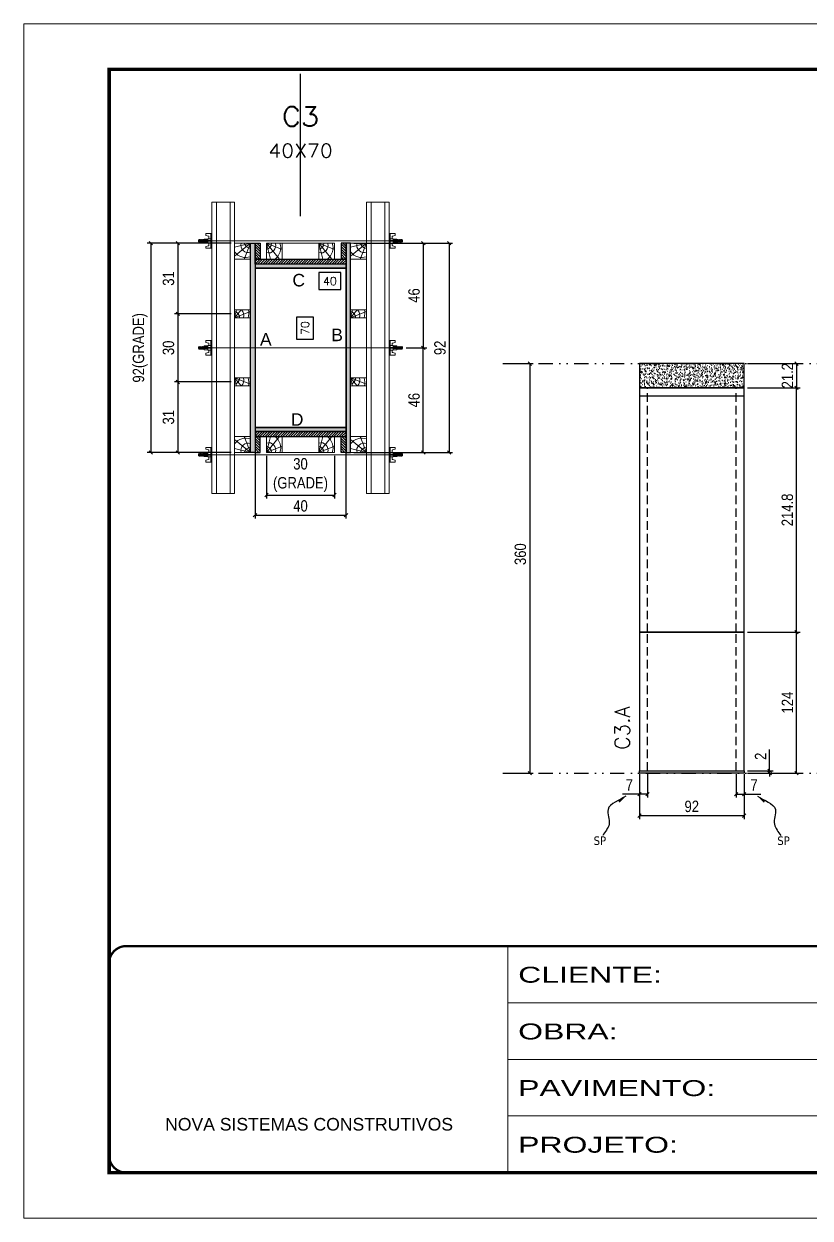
# Model space of a CAD drawing. Extents: x 2949 to 9203, y -16089 to 12527.
# Drawn here: x 4534 to 5225, y 2288 to 3338 of the extents above; entities that cross this region are included whole.
import ezdxf
from ezdxf.enums import TextEntityAlignment as Align

# ---------------------------------------------------------------- set-up
doc = ezdxf.new("R2010")
doc.units = 0
for name, pattern in [('CONTINUO', [0]), ('DASHED', [0.75, 0.5, -0.25]), ('DIVIDE2', [0.625, 0.25, -0.125, 0, -0.125, 0, -0.125]), ('HIDDEN', [0.375, 0.25, -0.125])]:
    doc.linetypes.add(name, pattern=pattern)
for name, color, linetype in [('CHAPA', 1, 'Continuous'), ('COTA', 241, 'Continuous'), ('cotas', 4, 'Continuous'), ('MEIO_PONT', 93, 'Continuous'), ('Nível', 160, 'Continuous'), ('Painéis', 200, 'Continuous'), ('SARR_2.2x7', 40, 'Continuous'), ('SARRAFO', 251, 'Continuous'), ('Sarrafo de Pressão', 42, 'HIDDEN'), ('texto', 7, 'Continuous'), ('Texto de Titulo', 7, 'Continuous'), ('Texto Qtd Sarr', 242, 'Continuous'), ('TEXTO_GERAL', 7, 'Continuous')]:
    doc.layers.add(name, color=color, linetype=linetype)
for name, color, linetype, lineweight in [('Folhas', 255, 'Continuous', 9), ('Hachura', 251, 'Continuous', 9), ('Madeira', 126, 'Continuous', 18), ('Perfil Metálico', 224, 'Continuous', 18), ('SARRAFO DE PRESSAO', 251, 'DASHED', 9), ('Texto Seção', 7, 'Continuous', 15)]:
    doc.layers.add(name, color=color, linetype=linetype, lineweight=lineweight)
doc.styles.add('ARIAL', font='arial.ttf')
doc.styles.add('COTA TECNICA', font='techl___.ttf', dxfattribs={"height": 10})
doc.styles.add('COTA TECNICA 2X', font='techl___.ttf', dxfattribs={"height": 10})
doc.styles.add('COTA TECNICA-50', font='techl___.ttf', dxfattribs={"height": 10})
doc.styles.add('REGUA-120', font='ROMANS.shx', dxfattribs={"height": 15})
doc.styles.add('ROMANS', font='romans.shx')
doc.styles.get("Standard").update_dxf_attribs({"font": 'arial.ttf'})
doc.styles.add('Tecnologia', font='')
doc.styles.get('Tecnologia').set_extended_font_data('Forgotten Futurist')
doc.dimstyles.new('COTA PAINEL-50', dxfattribs={"dimtxt": 10, "dimasz": 3, "dimexe": 3, "dimexo": 3, "dimgap": 3, "dimtad": 1, "dimdec": 1, "dimzin": 12, "dimdsep": 46, "dimtxsty": 'COTA TECNICA-50', "dimblk1": 'OBLIQUE', "dimblk2": 'OBLIQUE', "dimsah": 1, "dimcen": 0.9, "dimclrd": 4, "dimclre": 4, "dimclrt": 240, "dimadec": 1, "dimazin": 3, "dimtfac": 1, "dimtdec": 1, "dimtmove": 0, "dimatfit": 3, "dimfxl": 1, "dimtolj": 1, "dimtzin": 12, "dimarcsym": 0})
doc.dimstyles.new('PAINEL', dxfattribs={"dimtxt": 10, "dimasz": 3, "dimexe": 3, "dimexo": 3, "dimgap": 3, "dimtad": 1, "dimdec": 1, "dimzin": 12, "dimdsep": 46, "dimtxsty": 'COTA TECNICA', "dimblk1": 'OBLIQUE', "dimblk2": 'OBLIQUE', "dimsah": 1, "dimcen": 0.9, "dimclrd": 4, "dimclre": 4, "dimclrt": 240, "dimadec": 1, "dimazin": 3, "dimtfac": 1, "dimtdec": 1, "dimtmove": 0, "dimatfit": 3, "dimfxl": 1, "dimtolj": 1, "dimtzin": 12, "dimarcsym": 0})
doc.dimstyles.new('SECAO PILAR', dxfattribs={"dimtxt": 10, "dimasz": 3, "dimexe": 3, "dimexo": 3, "dimgap": 3, "dimtad": 1, "dimdec": 1, "dimlfac": 0.5, "dimzin": 12, "dimdsep": 46, "dimtxsty": 'COTA TECNICA 2X', "dimblk1": 'OBLIQUE', "dimblk2": 'OBLIQUE', "dimsah": 1, "dimcen": 0.9, "dimclrd": 256, "dimclre": 256, "dimclrt": 256, "dimadec": 1, "dimazin": 3, "dimtfac": 1, "dimtdec": 1, "dimtmove": 0, "dimatfit": 3, "dimfxl": 1, "dimtolj": 1, "dimtzin": 12, "dimarcsym": 0})
doc.dimstyles.new('SECÇÃO 2', dxfattribs={"dimtxt": 7, "dimasz": 6, "dimexe": 0.18, "dimexo": 2, "dimgap": -4, "dimtad": 3, "dimdec": 1, "dimlfac": 0.5, "dimzin": 12, "dimdsep": 46, "dimtxsty": 'ROMANS', "dimblk": 'ARCHTICK', "dimcen": 0.09, "dimse1": 1, "dimse2": 1, "dimsd1": 1, "dimsd2": 1, "dimclrd": 180, "dimclre": 5, "dimclrt": 1, "dimadec": 0, "dimazin": 3, "dimtfac": 1, "dimtdec": 1, "dimtofl": 0, "dimtmove": 0, "dimatfit": 3, "dimldrblk": 'ARCHTICK', "dimfxl": 1, "dimtolj": 1, "dimtzin": 0, "dimarcsym": 0})
doc.dimstyles.get("Standard").update_dxf_attribs({"dimtxt": 0.18, "dimasz": 0.18, "dimexe": 0.18, "dimexo": 0.0625, "dimgap": 0.09, "dimtad": 0, "dimtih": 1, "dimtoh": 1, "dimdec": 4, "dimzin": 0, "dimdsep": 46, "dimtxsty": 'Standard', "dimcen": 0.09, "dimadec": 0, "dimazin": 0, "dimtfac": 1, "dimtdec": 4, "dimtofl": 0, "dimtmove": 0, "dimatfit": 3, "dimfxl": 1, "dimtolj": 1, "dimtzin": 0, "dimarcsym": 0})

# ---------------------------------------------------------------- blocks, each defined once
blk = doc.blocks.new('9999999999')
at = {"color": 30, "linetype": 'CONTINUO'}
for p, q in [((98564.6, 34230.2), (98564.6, 34429.4)), ((98564.6, 34379.6), (99584, 34379.6)), ((98564.6, 34329.8), (99488, 34329.8)), ((98564.6, 34280), (99488, 34280))]:
    blk.add_line(p, q, dxfattribs=at)
at = {"color": 30, "linetype": 'CONTINUO', "const_width": 2}
blk.add_lwpolyline([(99584, 34230.2), (99584, 34414.4, 0.414214), (99569, 34429.4), (98229, 34429.4, 0.414214), (98214, 34414.4), (98214, 34245.2, 0.414214), (98229, 34230.2), (99584, 34230.2)], format="xyb", dxfattribs=at)
at = {"layer": 'Folhas'}
blk.add_lwpolyline([(98139, 34190.2), (99624, 34190.2), (99624, 35240.2), (98139, 35240.2)], close=True, dxfattribs=at)
at = {"layer": 'Folhas', "color": 30, "const_width": 3}
blk.add_lwpolyline([(98214, 34230.2), (99584, 34230.2), (99584, 35200.2), (98214, 35200.2)], close=True, dxfattribs=at)
at = {"color": 7, "linetype": 'Continuous', "ltscale": 5, "style": 'ARIAL'}
blk.add_text('NOVA SISTEMAS CONSTRUTIVOS', height=11.059, dxfattribs=at).set_placement((98263.2, 34267.2))
at = {"layer": 'Folhas', "color": 7, "style": 'Tecnologia', "width": 1.5}
for s, p in [('CLIENTE:', (98573.7, 34397.2)), ('OBRA:', (98573.7, 34347.3)), ('PAVIMENTO:', (98573.7, 34297.5)), ('PROJETO:', (98573.7, 34247.7))]:
    blk.add_text(s, height=14, dxfattribs=at).set_placement(p)
blk = doc.blocks.new('*D1255')
at = {"layer": 'COTA', "color": 180, "lineweight": -2, "transparency": 16777216}
for p, q in [((4788.8, 3080.3), (4773.8, 3080.3)), ((4773.8, 3080.3), (4773.8, 3061)), ((4788.8, 3061), (4788.8, 3080.3)), ((4773.8, 3061), (4788.8, 3061))]:
    blk.add_line(p, q, dxfattribs=at)
at = {"layer": 'Defpoints', "color": 0, "transparency": 16777216}
for p in [(4737.3, 3123.3), (4737.3, 2983.3), (4792.8, 2983.3)]:
    blk.add_point(p, dxfattribs=at)
at = {"layer": 'COTA', "color": 1, "transparency": 16777216, "insert": (4781.3, 3070.7), "char_height": 7, "attachment_point": 5, "rotation": 90, "style": 'ROMANS'}
blk.add_mtext('\\A1;70', dxfattribs=at)
blk = doc.blocks.new('_ArchTick')
at = {"color": 0, "linetype": 'ByBlock', "const_width": 0.15}
blk.add_lwpolyline([(-0.5, -0.5), (0.5, 0.5)], dxfattribs=at)
blk = doc.blocks.new('_Oblique')
at = {"color": 0, "linetype": 'ByBlock', "lineweight": -2}
blk.add_line((-0.5, -0.5), (0.5, 0.5), dxfattribs=at)
blk = doc.blocks.new('*D1256')
at = {"layer": 'COTA', "lineweight": -2, "transparency": 16777216}
for p, q in [((4824.3, 3145.3), (4911.1, 3145.3)), ((4908.1, 3145.3), (4908.1, 2961.3)), ((4824.3, 2961.3), (4911.1, 2961.3))]:
    blk.add_line(p, q, dxfattribs=at)
at = {"layer": 'Defpoints', "color": 0, "transparency": 16777216}
for p in [(4821.3, 3145.3), (4821.3, 2961.3), (4908.1, 2961.3)]:
    blk.add_point(p, dxfattribs=at)
at = {"layer": 'COTA', "lineweight": -2, "transparency": 16777216, "xscale": 3, "yscale": 3, "zscale": 3}
for p, rotation in [((4908.1, 3145.3), 90), ((4908.1, 2961.3), 270)]:
    blk.add_blockref('_Oblique', p, dxfattribs=dict(at, rotation=rotation))
at = {"layer": 'COTA', "transparency": 16777216, "insert": (4900, 3053.3), "char_height": 10, "attachment_point": 5, "rotation": 90, "style": 'COTA TECNICA 2X'}
blk.add_mtext('\\A1;92', dxfattribs=at)
blk = doc.blocks.new('*D1257')
at = {"layer": 'COTA', "lineweight": -2, "transparency": 16777216}
for p, q in [((4858.3, 3145.3), (4888.3, 3145.3)), ((4885.3, 3145.3), (4885.3, 3053.3)), ((4870.1, 3053.3), (4888.3, 3053.3))]:
    blk.add_line(p, q, dxfattribs=at)
at = {"layer": 'Defpoints', "color": 0, "transparency": 16777216}
for p in [(4855.3, 3145.3), (4867.1, 3053.3), (4885.3, 3053.3)]:
    blk.add_point(p, dxfattribs=at)
at = {"layer": 'COTA', "lineweight": -2, "transparency": 16777216, "xscale": 3, "yscale": 3, "zscale": 3}
for p, rotation in [((4885.3, 3145.3), 90), ((4885.3, 3053.3), 270)]:
    blk.add_blockref('_Oblique', p, dxfattribs=dict(at, rotation=rotation))
at = {"layer": 'COTA', "transparency": 16777216, "insert": (4877.2, 3099.3), "char_height": 10, "attachment_point": 5, "rotation": 90, "style": 'COTA TECNICA 2X'}
blk.add_mtext('\\A1;46', dxfattribs=at)
blk = doc.blocks.new('*D1258')
at = {"layer": 'COTA', "lineweight": -2, "transparency": 16777216}
for p, q in [((4870.1, 3053.3), (4888.3, 3053.3)), ((4885.3, 2961.3), (4885.3, 3053.3)), ((4858.3, 2961.3), (4888.3, 2961.3))]:
    blk.add_line(p, q, dxfattribs=at)
at = {"layer": 'Defpoints', "color": 0, "transparency": 16777216}
for p in [(4867.1, 3053.3), (4885.3, 3053.3), (4855.3, 2961.3)]:
    blk.add_point(p, dxfattribs=at)
at = {"layer": 'COTA', "lineweight": -2, "transparency": 16777216, "xscale": 3, "yscale": 3, "zscale": 3}
for p, rotation in [((4885.3, 3053.3), 90), ((4885.3, 2961.3), 270)]:
    blk.add_blockref('_Oblique', p, dxfattribs=dict(at, rotation=rotation))
at = {"layer": 'COTA', "transparency": 16777216, "insert": (4877.2, 3007.3), "char_height": 10, "attachment_point": 5, "rotation": 90, "style": 'COTA TECNICA 2X'}
blk.add_mtext('\\A1;46', dxfattribs=at)
blk = doc.blocks.new('*D1259')
at = {"layer": 'COTA', "color": 180, "lineweight": -2, "transparency": 16777216}
for p, q in [((4812.8, 3119.5), (4793.5, 3119.5)), ((4793.5, 3119.5), (4793.5, 3104.5)), ((4812.8, 3104.5), (4812.8, 3119.5)), ((4793.5, 3104.5), (4812.8, 3104.5))]:
    blk.add_line(p, q, dxfattribs=at)
at = {"layer": 'Defpoints', "color": 0, "transparency": 16777216}
for p in [(4737.3, 3123.3), (4817.3, 3123.3), (4817.3, 3100.5)]:
    blk.add_point(p, dxfattribs=at)
at = {"layer": 'COTA', "color": 1, "transparency": 16777216, "insert": (4803.2, 3112), "char_height": 7, "attachment_point": 5, "style": 'ROMANS'}
blk.add_mtext('\\A1;40', dxfattribs=at)
blk = doc.blocks.new('titulo1')
at = {"layer": 'Defpoints', "color": 252, "linetype": 'HIDDEN', "ltscale": 2}
blk.add_line((0, 0), (0, 125), dxfattribs=at)
at = {"layer": 'Defpoints', "style": 'ROMANS', "oblique": 15}
blk.add_attdef('FOLHA', text='', height=10, dxfattribs=at).set_placement((0, 15.6), align=Align.MIDDLE_CENTER)
at = {"layer": 'Texto Qtd Sarr', "color": 3, "style": 'ROMANS', "oblique": 15}
for tag, height, p in [('TITULO', 17, (0, 71.4)), ('SEÇÃO', 12, (0, 41.5))]:
    blk.add_attdef(tag, text='', height=height, dxfattribs=at).set_placement(p, align=Align.MIDDLE_CENTER)
blk = doc.blocks.new('PONTALETE')
at = {"layer": 'Madeira'}
for q in [(2.71, 7), (7, 5.76), (7, 1.74)]:
    blk.add_line((0, 0), q, dxfattribs=at)
blk.add_lwpolyline([(0, 0), (7, 0), (7, 7), (0, 7)], close=True, dxfattribs=at)
for centre, radius, start, end in [((2.04, 0.06), 6.23, 37.2818, 109.0913), ((1.09, 0.9), 3.19, 343.603, 109.9847), ((-0.21, -0.78), 3.09, 14.6322, 86.0383)]:
    blk.add_arc(centre, radius, start, end, dxfattribs=at)
blk = doc.blocks.new('*D1260')
at = {"layer": 'COTA', "lineweight": -2, "transparency": 16777216}
for p, q in [((4716.3, 3145.3), (4642.6, 3145.3)), ((4645.6, 3145.3), (4645.6, 2961.3)), ((4716.3, 2961.3), (4642.6, 2961.3))]:
    blk.add_line(p, q, dxfattribs=at)
at = {"layer": 'Defpoints', "color": 0, "transparency": 16777216}
for p in [(4719.3, 3145.3), (4645.6, 2961.3), (4719.3, 2961.3)]:
    blk.add_point(p, dxfattribs=at)
at = {"layer": 'COTA', "lineweight": -2, "transparency": 16777216, "xscale": 3, "yscale": 3, "zscale": 3}
for p, rotation in [((4645.6, 3145.3), 90), ((4645.6, 2961.3), 270)]:
    blk.add_blockref('_Oblique', p, dxfattribs=dict(at, rotation=rotation))
at = {"layer": 'COTA', "transparency": 16777216, "insert": (4636.3, 3053.3), "char_height": 10, "attachment_point": 5, "rotation": 90, "style": 'COTA TECNICA 2X'}
blk.add_mtext('\\A1;92(GRADE)', dxfattribs=at)
blk = doc.blocks.new('MEIO PONTALETE')
at = {"layer": 'Madeira'}
for q in [(2.71, 7), (3.5, 2.88), (3.5, 0.87)]:
    blk.add_line((0, 0), q, dxfattribs=at)
blk.add_lwpolyline([(0, 0), (3.5, 0), (3.5, 7), (0, 7)], close=True, dxfattribs=at)
for centre, radius, start, end in [((2.04, 0.06), 6.23, 76.4499, 109.0913), ((1.09, 0.9), 3.19, 40.9063, 109.9847), ((-0.21, -0.78), 3.09, 14.6322, 86.0383)]:
    blk.add_arc(centre, radius, start, end, dxfattribs=at)
blk = doc.blocks.new('*D1280')
at = {"layer": 'COTA', "lineweight": -2, "transparency": 16777216}
for p, q in [((4716.3, 3023.3), (4666.4, 3023.3)), ((4669.4, 3023.3), (4669.4, 2961.3)), ((4716.3, 2961.3), (4666.4, 2961.3))]:
    blk.add_line(p, q, dxfattribs=at)
at = {"layer": 'Defpoints', "color": 0, "transparency": 16777216}
for p in [(4719.3, 3023.3), (4669.4, 2961.3), (4719.3, 2961.3)]:
    blk.add_point(p, dxfattribs=at)
at = {"layer": 'COTA', "lineweight": -2, "transparency": 16777216, "xscale": 3, "yscale": 3, "zscale": 3}
for p, rotation in [((4669.4, 3023.3), 90), ((4669.4, 2961.3), 270)]:
    blk.add_blockref('_Oblique', p, dxfattribs=dict(at, rotation=rotation))
at = {"layer": 'COTA', "transparency": 16777216, "insert": (4661.2, 2992.3), "char_height": 10, "attachment_point": 5, "rotation": 90, "style": 'COTA TECNICA 2X'}
blk.add_mtext('\\A1;31', dxfattribs=at)
blk = doc.blocks.new('C')
at = {"layer": 'Hachura', "color": 0}
for p, q in [((0, 3.22), (0, -3.22)), ((0.45, 3.22), (0, 3.22)), ((0.46, 3.16), (0, 3.16)), ((0.46, 3.05), (0, 3.05)), ((0.46, 2.88), (0, 2.88)), ((0, 2.75), (0, -1.16)), ((0.46, 2.65), (0, 2.65)), ((0.46, 2.23), (0, 2.23)), ((0.46, 1.51), (0, 1.51)), ((0.39, 0.49), (0.17, 0.49)), ((0.45, -3.23), (0.45, 3.22)), ((0.45, 3.22), (2.58, 3.22)), ((1.74, 0.97), (0.45, 0.97)), ((1.45, 0.1), (0.45, 0.1)), ((1.35, 1.94), (1.35, 0.96)), ((2.58, 2.39), (1.47, 2.09)), ((1.74, -0.97), (1.74, 0.97)), ((1.74, 0.97), (1.74, 0.84)), ((1.74, 0.97), (1.74, 0.84)), ((1.74, 0.84), (3.35, 0.84)), ((3.35, 0.45), (1.74, 0.45)), ((2.58, 3.22), (2.58, 2.39)), ((3.32, 0.84), (3.32, -0.84)), ((3.35, 0.84), (3.35, -0.84)), ((3.68, 0.45), (3.35, 0.45)), ((3.84, -0.52), (3.35, 0.45)), ((3.35, 0.06), (3.67, -0.57)), ((3.68, 0.45), (4.16, -0.52)), ((3.72, 0.5), (4.25, -0.57)), ((4.37, -0.55), (3.83, 0.53)), ((4.15, 0.45), (3.93, 0.45)), ((4.42, -0.52), (3.93, 0.45)), ((4.15, 0.45), (4.26, 0.45)), ((4.26, 0.45), (4.74, -0.52)), ((4.3, 0.5), (4.83, -0.57)), ((4.95, -0.55), (4.41, 0.53)), ((4.51, 0.45), (4.84, 0.45)), ((5, -0.52), (4.51, 0.45)), ((4.84, 0.45), (5.32, -0.52)), ((4.88, 0.5), (5.41, -0.57)), ((5.53, -0.55), (4.99, 0.53)), ((5.58, -0.52), (5.09, 0.45)), ((5.42, 0.45), (5.09, 0.45)), ((5.58, -0.52), (5.09, 0.45)), ((5.42, 0.45), (5.74, -0.19)), ((5.46, 0.5), (5.74, -0.07)), ((5.74, 0.19), (5.57, 0.53)), ((5.74, 0.32), (5.68, 0.45)), ((5.68, 0.45), (5.74, 0.45)), ((5.74, 0.45), (5.9, 0.29)), ((5.74, 0.45), (5.74, -0.52)), ((5.9, -0.36), (5.9, 0.29)), ((0.45, 0), (0, 0)), ((0.46, -1.52), (0, -1.52)), ((0.46, -2.23), (0, -2.23)), ((0.46, -2.65), (0, -2.65)), ((0.46, -2.88), (0, -2.88)), ((0.46, -3.05), (0, -3.05)), ((0.46, -3.16), (0, -3.16)), ((0, -3.22), (2.57, -3.22)), ((0.08, -0.48), (0.29, -0.48)), ((0.29, -0.48), (0.4, -0.48)), ((0.45, 0), (0.45, -0.97)), ((0.45, -0.16), (1.45, -0.16)), ((0.45, -0.65), (0.45, -0.32)), ((0.45, -3.23), (0.45, -0.65)), ((0.45, -0.97), (1.74, -0.97)), ((1.35, -1.94), (1.35, -0.97)), ((2.58, -2.39), (1.47, -2.1)), ((3.35, -0.32), (1.74, -0.32)), ((3.35, -0.84), (1.74, -0.84)), ((2.58, -3.23), (2.58, -2.39)), ((3.35, -0.07), (3.58, -0.52)), ((3.35, -0.52), (3.58, -0.52)), ((3.84, -0.52), (4.16, -0.52)), ((4.42, -0.52), (4.74, -0.52)), ((4.63, -0.52), (4.74, -0.52)), ((5, -0.52), (5.32, -0.52)), ((5.58, -0.52), (5.74, -0.52)), ((5.74, -0.52), (5.9, -0.36)), ((5.74, -0.52), (5.74, -0.52))]:
    blk.add_line(p, q, dxfattribs=at)
for centre, radius, start, end in [((1.52, 1.94), 0.161, 104.7436, 180), ((1.44, -0.03), 0.129, 272.695, 87.305), ((3.81, 0.39), 0.143, 25.5688, 154.4312), ((4.39, 0.39), 0.143, 25.5688, 154.4312), ((4.97, 0.39), 0.143, 25.5688, 154.4312), ((5.55, 0.39), 0.143, 25.5688, 154.4312), ((0.17, -0.37), 0.174, 221.744, 317.8592), ((1.52, -1.94), 0.161, 180, 255.2564), ((3.71, -0.4), 0.174, 222.1408, 318.256), ((4.29, -0.4), 0.174, 222.1408, 318.256), ((4.87, -0.4), 0.174, 222.1408, 318.256), ((5.45, -0.4), 0.174, 222.1408, 318.256), ((5.61, -0.4), 0.174, 317.8592, 318.256)]:
    blk.add_arc(centre, radius, start, end, dxfattribs=at)
blk = doc.blocks.new('*D1281')
at = {"layer": 'COTA', "lineweight": -2, "transparency": 16777216}
for p, q in [((4716.3, 3145.3), (4666.4, 3145.3)), ((4669.4, 3145.3), (4669.4, 3083.3)), ((4716.3, 3083.3), (4666.4, 3083.3))]:
    blk.add_line(p, q, dxfattribs=at)
at = {"layer": 'Defpoints', "color": 0, "transparency": 16777216}
for p in [(4719.3, 3145.3), (4669.4, 3083.3), (4719.3, 3083.3)]:
    blk.add_point(p, dxfattribs=at)
at = {"layer": 'COTA', "lineweight": -2, "transparency": 16777216, "xscale": 3, "yscale": 3, "zscale": 3}
for p, rotation in [((4669.4, 3145.3), 90), ((4669.4, 3083.3), 270)]:
    blk.add_blockref('_Oblique', p, dxfattribs=dict(at, rotation=rotation))
at = {"layer": 'COTA', "transparency": 16777216, "insert": (4661.2, 3114.3), "char_height": 10, "attachment_point": 5, "rotation": 90, "style": 'COTA TECNICA 2X'}
blk.add_mtext('\\A1;31', dxfattribs=at)
blk = doc.blocks.new('*D1282')
at = {"layer": 'COTA', "lineweight": -2, "transparency": 16777216}
for p, q in [((4716.3, 3083.3), (4666.4, 3083.3)), ((4669.4, 3083.3), (4669.4, 3023.3)), ((4716.3, 3023.3), (4666.4, 3023.3))]:
    blk.add_line(p, q, dxfattribs=at)
at = {"layer": 'Defpoints', "color": 0, "transparency": 16777216}
for p in [(4719.3, 3083.3), (4669.4, 3023.3), (4719.3, 3023.3)]:
    blk.add_point(p, dxfattribs=at)
at = {"layer": 'COTA', "lineweight": -2, "transparency": 16777216, "xscale": 3, "yscale": 3, "zscale": 3}
for p, rotation in [((4669.4, 3083.3), 90), ((4669.4, 3023.3), 270)]:
    blk.add_blockref('_Oblique', p, dxfattribs=dict(at, rotation=rotation))
at = {"layer": 'COTA', "transparency": 16777216, "insert": (4661.2, 3053.3), "char_height": 10, "attachment_point": 5, "rotation": 90, "style": 'COTA TECNICA 2X'}
blk.add_mtext('\\A1;30', dxfattribs=at)
blk = doc.blocks.new('*D1291')
at = {"layer": 'COTA', "lineweight": -2, "transparency": 16777216}
for p, q in [((4737.3, 2976.7), (4737.3, 2903.2)), ((4817.3, 2976.7), (4817.3, 2903.2)), ((4737.3, 2906.2), (4817.3, 2906.2))]:
    blk.add_line(p, q, dxfattribs=at)
at = {"layer": 'Defpoints', "color": 0, "transparency": 16777216}
for p in [(4737.3, 2979.7), (4817.3, 2979.7), (4817.3, 2906.2)]:
    blk.add_point(p, dxfattribs=at)
at = {"layer": 'COTA', "lineweight": -2, "transparency": 16777216, "xscale": 3, "yscale": 3, "zscale": 3, "rotation": 180}
blk.add_blockref('_Oblique', (4737.3, 2906.2), dxfattribs=at)
at = {"layer": 'COTA', "lineweight": -2, "transparency": 16777216, "xscale": 3, "yscale": 3, "zscale": 3}
blk.add_blockref('_Oblique', (4817.3, 2906.2), dxfattribs=at)
at = {"layer": 'COTA', "transparency": 16777216, "insert": (4777.3, 2914.3), "char_height": 10, "attachment_point": 5, "style": 'COTA TECNICA 2X'}
blk.add_mtext('\\A1;40', dxfattribs=at)
blk = doc.blocks.new('*D1283')
at = {"layer": 'cotas', "color": 4, "linetype": 'ByBlock', "lineweight": -2, "transparency": 16777216}
for p, q in [((4958.2, 3039.4), (4981.9, 3039.4)), ((4978.9, 3039.4), (4978.9, 2679.4)), ((4958.2, 2679.4), (4981.9, 2679.4))]:
    blk.add_line(p, q, dxfattribs=at)
at = {"layer": 'Defpoints', "color": 0, "linetype": 'ByBlock', "transparency": 16777216}
for p in [(4955.2, 3039.4), (4955.2, 2679.4), (4978.9, 2679.4)]:
    blk.add_point(p, dxfattribs=at)
at = {"layer": 'cotas', "color": 4, "linetype": 'ByBlock', "lineweight": -2, "transparency": 16777216, "xscale": 3, "yscale": 3, "zscale": 3}
for p, rotation in [((4978.9, 3039.4), 90), ((4978.9, 2679.4), 270)]:
    blk.add_blockref('_Oblique', p, dxfattribs=dict(at, rotation=rotation))
at = {"layer": 'cotas', "color": 240, "linetype": 'ByBlock', "transparency": 16777216, "insert": (4970.7, 2871.9), "char_height": 10, "attachment_point": 5, "rotation": 90, "style": 'COTA TECNICA'}
blk.add_mtext('\\A1;360', dxfattribs=at)
blk = doc.blocks.new('*D1261')
at = {"layer": 'COTA', "color": 4, "lineweight": -2, "transparency": 16777216}
for p, q in [((5075.4, 2678.4), (5075.4, 2639)), ((5167.4, 2678.4), (5167.4, 2639)), ((5075.4, 2642), (5167.4, 2642))]:
    blk.add_line(p, q, dxfattribs=at)
at = {"layer": 'Defpoints', "color": 0, "transparency": 16777216}
for p in [(5075.4, 2681.4), (5167.4, 2681.4), (5167.4, 2642)]:
    blk.add_point(p, dxfattribs=at)
at = {"layer": 'COTA', "color": 4, "lineweight": -2, "transparency": 16777216, "xscale": 3, "yscale": 3, "zscale": 3, "rotation": 180}
blk.add_blockref('_Oblique', (5075.4, 2642), dxfattribs=at)
at = {"layer": 'COTA', "color": 4, "lineweight": -2, "transparency": 16777216, "xscale": 3, "yscale": 3, "zscale": 3}
blk.add_blockref('_Oblique', (5167.4, 2642), dxfattribs=at)
at = {"layer": 'COTA', "color": 240, "transparency": 16777216, "insert": (5121.4, 2650.1), "char_height": 10, "attachment_point": 5, "style": 'COTA TECNICA'}
blk.add_mtext('\\A1;92', dxfattribs=at)
blk = doc.blocks.new('*D1262')
at = {"layer": 'COTA', "color": 4, "lineweight": -2, "transparency": 16777216}
for p, q in [((5170.4, 2803.4), (5216.6, 2803.4)), ((5213.6, 2679.4), (5213.6, 2803.4)), ((5170.4, 2679.4), (5216.6, 2679.4))]:
    blk.add_line(p, q, dxfattribs=at)
at = {"layer": 'Defpoints', "color": 0, "transparency": 16777216}
for p in [(5167.4, 2803.4), (5213.6, 2803.4), (5167.4, 2679.4)]:
    blk.add_point(p, dxfattribs=at)
at = {"layer": 'COTA', "color": 4, "lineweight": -2, "transparency": 16777216, "xscale": 3, "yscale": 3, "zscale": 3}
for p, rotation in [((5213.6, 2803.4), 90), ((5213.6, 2679.4), 270)]:
    blk.add_blockref('_Oblique', p, dxfattribs=dict(at, rotation=rotation))
at = {"layer": 'COTA', "color": 240, "transparency": 16777216, "insert": (5205.5, 2741.4), "char_height": 10, "attachment_point": 5, "rotation": 90, "style": 'COTA TECNICA-50'}
blk.add_mtext('\\A1;124', dxfattribs=at)
blk = doc.blocks.new('*D1263')
at = {"layer": 'COTA', "color": 4, "lineweight": -2, "transparency": 16777216}
for p, q in [((5189.9, 2681.4), (5189.9, 2700.2)), ((5170.4, 2681.4), (5192.9, 2681.4)), ((5170.4, 2679.4), (5192.9, 2679.4)), ((5189.9, 2679.4), (5189.9, 2681.4)), ((5189.9, 2679.4), (5189.9, 2676.4))]:
    blk.add_line(p, q, dxfattribs=at)
at = {"layer": 'Defpoints', "color": 0, "transparency": 16777216}
for p in [(5167.4, 2681.4), (5167.4, 2679.4), (5189.9, 2679.4)]:
    blk.add_point(p, dxfattribs=at)
at = {"layer": 'COTA', "color": 4, "lineweight": -2, "transparency": 16777216, "xscale": 3, "yscale": 3, "zscale": 3}
for p, rotation in [((5189.9, 2681.4), 270), ((5189.9, 2679.4), 90)]:
    blk.add_blockref('_Oblique', p, dxfattribs=dict(at, rotation=rotation))
at = {"layer": 'COTA', "color": 240, "transparency": 16777216, "insert": (5181.9, 2694.2), "char_height": 10, "attachment_point": 5, "rotation": 90, "style": 'COTA TECNICA-50'}
blk.add_mtext('\\A1;2', dxfattribs=at)
blk = doc.blocks.new('*D1264')
at = {"layer": 'COTA', "color": 4, "linetype": 'ByBlock', "lineweight": -2, "transparency": 16777216}
for p, q in [((5170.4, 3018.2), (5216.6, 3018.2)), ((5213.6, 2803.4), (5213.6, 3018.2)), ((5170.4, 2803.4), (5216.6, 2803.4))]:
    blk.add_line(p, q, dxfattribs=at)
at = {"layer": 'Defpoints', "color": 0, "linetype": 'ByBlock', "transparency": 16777216}
for p in [(5167.4, 3018.2), (5213.6, 3018.2), (5167.4, 2803.4)]:
    blk.add_point(p, dxfattribs=at)
at = {"layer": 'COTA', "color": 4, "linetype": 'ByBlock', "lineweight": -2, "transparency": 16777216, "xscale": 3, "yscale": 3, "zscale": 3}
for p, rotation in [((5213.6, 3018.2), 90), ((5213.6, 2803.4), 270)]:
    blk.add_blockref('_Oblique', p, dxfattribs=dict(at, rotation=rotation))
at = {"layer": 'COTA', "color": 240, "linetype": 'ByBlock', "transparency": 16777216, "insert": (5205.5, 2910.8), "char_height": 10, "attachment_point": 5, "rotation": 90, "style": 'COTA TECNICA'}
blk.add_mtext('\\A1;214.8', dxfattribs=at)
blk = doc.blocks.new('*D1265')
at = {"layer": 'COTA', "color": 4, "linetype": 'ByBlock', "lineweight": -2, "transparency": 16777216}
for p, q in [((5170.4, 3039.4), (5216.6, 3039.4)), ((5213.6, 3039.4), (5213.6, 3018.2)), ((5170.4, 3018.2), (5216.6, 3018.2))]:
    blk.add_line(p, q, dxfattribs=at)
at = {"layer": 'Defpoints', "color": 0, "linetype": 'ByBlock', "transparency": 16777216}
for p in [(5167.4, 3039.4), (5167.4, 3018.2), (5213.6, 3018.2)]:
    blk.add_point(p, dxfattribs=at)
at = {"layer": 'COTA', "color": 4, "linetype": 'ByBlock', "lineweight": -2, "transparency": 16777216, "xscale": 3, "yscale": 3, "zscale": 3}
for p, rotation in [((5213.6, 3039.4), 90), ((5213.6, 3018.2), 270)]:
    blk.add_blockref('_Oblique', p, dxfattribs=dict(at, rotation=rotation))
at = {"layer": 'COTA', "color": 240, "linetype": 'ByBlock', "transparency": 16777216, "insert": (5205.5, 3028.8), "char_height": 10, "attachment_point": 5, "rotation": 90, "style": 'COTA TECNICA'}
blk.add_mtext('\\A1;21.2', dxfattribs=at)
blk = doc.blocks.new('*D1276')
at = {"layer": 'COTA', "color": 4, "lineweight": -2, "transparency": 16777216}
for p, q in [((5082.4, 2678.4), (5082.4, 2657.9)), ((5075.4, 2676.4), (5075.4, 2657.9)), ((5075.4, 2660.9), (5060.6, 2660.9)), ((5082.4, 2660.9), (5075.4, 2660.9))]:
    blk.add_line(p, q, dxfattribs=at)
at = {"layer": 'Defpoints', "color": 0, "transparency": 16777216}
for p in [(5075.4, 2679.4), (5082.4, 2681.4), (5075.4, 2660.9)]:
    blk.add_point(p, dxfattribs=at)
at = {"layer": 'COTA', "color": 4, "lineweight": -2, "transparency": 16777216, "xscale": 3, "yscale": 3, "zscale": 3, "rotation": 180}
blk.add_blockref('_Oblique', (5075.4, 2660.9), dxfattribs=at)
at = {"layer": 'COTA', "color": 4, "lineweight": -2, "transparency": 16777216, "xscale": 3, "yscale": 3, "zscale": 3}
blk.add_blockref('_Oblique', (5082.4, 2660.9), dxfattribs=at)
at = {"layer": 'COTA', "color": 240, "transparency": 16777216, "insert": (5066.5, 2669), "char_height": 10, "attachment_point": 5, "style": 'COTA TECNICA-50'}
blk.add_mtext('\\A1;7', dxfattribs=at)
blk = doc.blocks.new('*D1277')
at = {"layer": 'COTA', "color": 4, "lineweight": -2, "transparency": 16777216}
for p, q in [((5160.4, 2678.4), (5160.4, 2657.9)), ((5167.4, 2676.4), (5167.4, 2657.9)), ((5160.4, 2660.9), (5167.4, 2660.9)), ((5167.4, 2660.9), (5182.1, 2660.9))]:
    blk.add_line(p, q, dxfattribs=at)
at = {"layer": 'Defpoints', "color": 0, "transparency": 16777216}
for p in [(5160.4, 2681.4), (5167.4, 2679.4), (5167.4, 2660.9)]:
    blk.add_point(p, dxfattribs=at)
at = {"layer": 'COTA', "color": 4, "lineweight": -2, "transparency": 16777216, "xscale": 3, "yscale": 3, "zscale": 3, "rotation": 180}
blk.add_blockref('_Oblique', (5160.4, 2660.9), dxfattribs=at)
at = {"layer": 'COTA', "color": 4, "lineweight": -2, "transparency": 16777216, "xscale": 3, "yscale": 3, "zscale": 3}
blk.add_blockref('_Oblique', (5167.4, 2660.9), dxfattribs=at)
at = {"layer": 'COTA', "color": 240, "transparency": 16777216, "insert": (5176.2, 2669), "char_height": 10, "attachment_point": 5, "style": 'COTA TECNICA-50'}
blk.add_mtext('\\A1;7', dxfattribs=at)
blk = doc.blocks.new('*D1292')
at = {"layer": 'COTA', "lineweight": -2, "transparency": 16777216}
for p, q in [((4747.3, 2958.3), (4747.3, 2920.9)), ((4807.3, 2958.3), (4807.3, 2920.9)), ((4747.3, 2923.9), (4807.3, 2923.9))]:
    blk.add_line(p, q, dxfattribs=at)
at = {"layer": 'Defpoints', "color": 0, "transparency": 16777216}
for p in [(4747.3, 2961.3), (4807.3, 2961.3), (4807.3, 2923.9)]:
    blk.add_point(p, dxfattribs=at)
at = {"layer": 'COTA', "lineweight": -2, "transparency": 16777216, "xscale": 3, "yscale": 3, "zscale": 3, "rotation": 180}
blk.add_blockref('_Oblique', (4747.3, 2923.9), dxfattribs=at)
at = {"layer": 'COTA', "lineweight": -2, "transparency": 16777216, "xscale": 3, "yscale": 3, "zscale": 3}
blk.add_blockref('_Oblique', (4807.3, 2923.9), dxfattribs=at)
at = {"layer": 'COTA', "transparency": 16777216, "insert": (4777.3, 2941.5), "char_height": 10, "attachment_point": 5, "style": 'COTA TECNICA 2X'}
blk.add_mtext('\\A1;30\\P(GRADE)', dxfattribs=at)

msp = doc.modelspace()

# ---------------------------------------------------------------- hatches: boundary and pattern name
at = {"layer": 'COTA', "linetype": 'ByBlock'}
h = msp.add_hatch(dxfattribs=at)
h.set_pattern_fill('AR-CONC', color=256, scale=0.03)
h.set_pattern_definition([(50, (-124500.4665, -22690.4705), (5.46554007, -0.47817257), [0.5715, -6.2865]), (355, (-124500.4665, -22690.4705), (-1.05730264, 5.73170536), [0.4572, -5.02921753]), (100.4514447, (-124500.011, -22690.5104), (4.40823741, 5.25353256), [0.48570026, -5.34270734]), (46.1842, (-124500.4665, -22688.9465), (8.13237123, -1.26126984), [0.85725, -9.42975]), (96.6355576, (-124499.789, -22689.052), (7.122124, 7.42278374), [0.7285507, -8.01406824]), (351.184151, (-124500.4665, -22688.9465), (7.122124, 7.42278374), [0.685799, -7.54379196]), (21, (-124499.7045, -22689.3275), (4.54843174, -3.06795595), [0.5715, -6.2865]), (326, (-124499.7045, -22689.3275), (1.85406085, 5.52563898), [0.4572, -5.0292]), (71.451445, (-124499.3255, -22689.583), (6.40249258, 2.45768307), [0.48570026, -5.34269813]), (37.5, (-124500.4665, -22690.4705), (0.092658098, 2.536651166), [0, -4.96824, 0, -5.1054, 0, -5.04825]), (7.5, (-124500.4665, -22690.4705), (2.004589875, 3.005417245), [0, -2.91084, 0, -4.85394, 0, -1.92405]), (327.5, (-124502.1658, -22690.4705), (4.067717855, -0.17186232), [0, -1.905, 0, -5.9436, 0, -7.8867]), (317.5, (-124502.9278, -22690.4705), (4.44387544, 0.76279473), [0, -2.4765, 0, -3.94716, 0, -5.6007])])
h.paths.add_polyline_path([(5075.36, 3018.22), (5167.36, 3018.22), (5167.36, 3039.42), (5075.36, 3039.42)])
at = {"layer": 'Hachura'}
h = msp.add_hatch(color=256, dxfattribs=at)
h.dxf.hatch_style = 1
h.paths.add_polyline_path([(4737.33, 2961.31), (4733.33, 2961.31), (4733.33, 3145.31), (4737.33, 3145.31)])
h = msp.add_hatch(color=256, dxfattribs=at)
h.dxf.hatch_style = 1
h.paths.add_polyline_path([(4737.33, 2961.31), (4733.33, 2961.31), (4733.33, 3145.31), (4737.33, 3145.31)])
h = msp.add_hatch(dxfattribs=at)
h.set_pattern_fill('ANSI31', color=256, scale=0.5, angle=90, style=0)
h.set_pattern_definition([(135, (-18154.0793, 12269.2637), (-1.12253202, -1.12253202), [])])
h.paths.add_polyline_path([(4737.33, 3131.31), (4741.73, 3131.31), (4741.73, 3145.31), (4737.33, 3145.31)])
h = msp.add_hatch(dxfattribs=at)
h.set_pattern_fill('ANSI31', color=256, scale=0.5, angle=90, style=0)
h.set_pattern_definition([(135, (-18112.0793, 12269.2637), (-1.12253202, -1.12253202), [])])
h.paths.add_polyline_path([(4817.33, 3131.31), (4812.93, 3131.31), (4812.93, 3145.31), (4817.33, 3145.31)])
h = msp.add_hatch(color=256, dxfattribs=at)
h.dxf.hatch_style = 1
h.paths.add_polyline_path([(4817.33, 2961.31), (4821.33, 2961.31), (4821.33, 3145.31), (4817.33, 3145.31)])
h = msp.add_hatch(color=256, dxfattribs=at)
h.dxf.hatch_style = 1
h.paths.add_polyline_path([(4817.33, 2961.31), (4821.33, 2961.31), (4821.33, 3145.31), (4817.33, 3145.31)])
h = msp.add_hatch(dxfattribs=at)
h.set_pattern_fill('ANSI31', color=256, scale=0.5, style=0)
h.set_pattern_definition([(45, (13911.2807, 26056.32), (-1.12253202, 1.12253202), [])])
h.paths.add_polyline_path([(4817.33, 3126.91), (4817.33, 3131.31), (4737.33, 3131.31), (4737.33, 3126.91)])
h = msp.add_hatch(color=256, dxfattribs=at)
h.dxf.hatch_style = 1
h.paths.add_polyline_path([(4737.33, 3126.91), (4737.33, 3123.31), (4817.33, 3123.31), (4817.33, 3126.91)])
h = msp.add_hatch(color=256, dxfattribs=at)
h.dxf.hatch_style = 1
h.paths.add_polyline_path([(4737.33, 3126.91), (4737.33, 3123.31), (4817.33, 3123.31), (4817.33, 3126.91)])
h = msp.add_hatch(color=256, dxfattribs=at)
h.dxf.hatch_style = 1
h.paths.add_polyline_path([(4737.33, 2983.31), (4737.33, 2979.71), (4817.33, 2979.71), (4817.33, 2983.31)])
h = msp.add_hatch(color=256, dxfattribs=at)
h.dxf.hatch_style = 1
h.paths.add_polyline_path([(4737.33, 2983.31), (4737.33, 2979.71), (4817.33, 2979.71), (4817.33, 2983.31)])
h = msp.add_hatch(dxfattribs=at)
h.set_pattern_fill('ANSI31', color=256, scale=0.5, style=0)
h.set_pattern_definition([(45, (13911.2807, 26082.32), (-1.12253202, 1.12253202), [])])
h.paths.add_polyline_path([(4817.33, 2979.71), (4817.33, 2975.31), (4737.33, 2975.31), (4737.33, 2979.71)])
h = msp.add_hatch(dxfattribs=at)
h.set_pattern_fill('ANSI31', color=256, scale=0.5, angle=90, style=0)
h.set_pattern_definition([(135, (-18154.0793, 12464.2637), (-1.12253202, -1.12253202), [])])
h.paths.add_polyline_path([(4737.33, 2975.31), (4741.73, 2975.31), (4741.73, 2961.31), (4737.33, 2961.31)])
h = msp.add_hatch(dxfattribs=at)
h.set_pattern_fill('ANSI31', color=256, scale=0.5, angle=90, style=0)
h.set_pattern_definition([(135, (-18112.0793, 12464.2637), (-1.12253202, -1.12253202), [])])
h.paths.add_polyline_path([(4817.33, 2975.31), (4812.93, 2975.31), (4812.93, 2961.31), (4817.33, 2961.31)])

# ---------------------------------------------------------------- linework, layer by layer
at = {"layer": 'CHAPA'}
for points in [[(4737.33, 2961.31), (4733.33, 2961.31), (4733.33, 3145.31), (4737.33, 3145.31)], [(4737.33, 2961.31), (4733.33, 2961.31), (4733.33, 3145.31), (4737.33, 3145.31)], [(4817.33, 2961.31), (4821.33, 2961.31), (4821.33, 3145.31), (4817.33, 3145.31)], [(4817.33, 2961.31), (4821.33, 2961.31), (4821.33, 3145.31), (4817.33, 3145.31)], [(4737.33, 3126.91), (4737.33, 3123.31), (4817.33, 3123.31), (4817.33, 3126.91)], [(4737.33, 3126.91), (4737.33, 3123.31), (4817.33, 3123.31), (4817.33, 3126.91)], [(4737.33, 2983.31), (4737.33, 2979.71), (4817.33, 2979.71), (4817.33, 2983.31)], [(4737.33, 2983.31), (4737.33, 2979.71), (4817.33, 2979.71), (4817.33, 2983.31)]]:
    msp.add_lwpolyline(points, close=True, dxfattribs=at)
at = {"layer": 'COTA', "linetype": 'ByBlock'}
msp.add_lwpolyline([(5075.36, 3018.22), (5167.36, 3018.22), (5167.36, 3039.42), (5075.36, 3039.42)], close=True, dxfattribs=at)
at = {"layer": 'Hachura'}
for p, q in [((4688.53, 3147.31), (4862.33, 3147.32)), ((4688.53, 3053.31), (4862.33, 3053.3)), ((4688.53, 2959.31), (4862.33, 2959.3))]:
    msp.add_line(p, q, dxfattribs=at)
at = {"layer": 'Madeira'}
for points in [[(4733.33, 2961.31), (4719.33, 2961.31), (4719.33, 3145.31), (4733.33, 3145.31)], [(4747.33, 3145.31), (4747.33, 3131.31), (4807.33, 3131.31), (4807.33, 3145.31)], [(4821.33, 2961.31), (4835.33, 2961.31), (4835.33, 3145.31), (4821.33, 3145.31)], [(4747.33, 2961.31), (4747.33, 2975.31), (4807.33, 2975.31), (4807.33, 2961.31)]]:
    msp.add_lwpolyline(points, close=True, dxfattribs=at)
at = {"layer": 'Nível', "color": 4, "linetype": 'DIVIDE2', "ltscale": 50}
for p, q in [((4955.19, 3039.42), (5965.53, 3039.42)), ((4955.19, 2679.42), (5965.53, 2679.42))]:
    msp.add_line(p, q, dxfattribs=at)
at = {"layer": 'Painéis'}
msp.add_line((5167.36, 3018.22), (5075.36, 3018.22), dxfattribs=at)
for points in [[(4817.33, 3123.31), (4737.33, 3123.31), (4737.33, 2983.31), (4817.33, 2983.31)], [(5075.36, 2803.42), (5167.36, 2803.42), (5167.36, 3018.22), (5075.36, 3018.22)], [(5075.36, 2681.42), (5167.36, 2681.42), (5167.36, 2803.42), (5075.36, 2803.42)], [(5075.36, 2681.42), (5167.36, 2681.42), (5167.36, 2679.42), (5075.36, 2679.42)]]:
    msp.add_lwpolyline(points, close=True, dxfattribs=at)
at = {"layer": 'Perfil Metálico'}
for points in [[(4699.33, 2925.31), (4719.33, 2925.31), (4719.33, 3181.31), (4699.33, 3181.31)], [(4715.33, 3181.31), (4703.33, 3181.31), (4703.33, 2925.31), (4715.33, 2925.31)], [(4855.33, 2925.31), (4835.33, 2925.31), (4835.33, 3181.31), (4855.33, 3181.31)], [(4839.33, 3181.31), (4851.33, 3181.31), (4851.33, 2925.31), (4839.33, 2925.31)]]:
    msp.add_lwpolyline(points, close=True, dxfattribs=at)
at = {"layer": 'SARR_2.2x7'}
msp.add_line((5075.36, 3011.22), (5167.36, 3011.22), dxfattribs=at)
at = {"layer": 'SARRAFO'}
for points in [[(4741.73, 3145.31), (4741.73, 3131.31), (4737.33, 3131.31), (4737.33, 3145.31)], [(4812.93, 3145.31), (4812.93, 3131.31), (4817.33, 3131.31), (4817.33, 3145.31)], [(4737.33, 3131.31), (4817.33, 3131.31), (4817.33, 3126.91), (4737.33, 3126.91)], [(4737.33, 2975.31), (4817.33, 2975.31), (4817.33, 2979.71), (4737.33, 2979.71)], [(4741.73, 2961.31), (4741.73, 2975.31), (4737.33, 2975.31), (4737.33, 2961.31)], [(4812.93, 2961.31), (4812.93, 2975.31), (4817.33, 2975.31), (4817.33, 2961.31)]]:
    msp.add_lwpolyline(points, close=True, dxfattribs=at)
at = {"layer": 'Sarrafo de Pressão', "ltscale": 30}
for p, q in [((5082.36, 2803.42), (5082.36, 3018.22)), ((5160.36, 2803.42), (5160.36, 3018.22)), ((5082.36, 2681.42), (5082.36, 2803.42)), ((5160.36, 2681.42), (5160.36, 2803.42))]:
    msp.add_line(p, q, dxfattribs=at)

# ---------------------------------------------------------------- block references
at = {"layer": 'Hachura', "linetype": 'Continuous', "yscale": 2, "zscale": 2, "rotation": 180}
for p, xscale in [((4699.33, 3147.31), 2), ((4855.33, 3147.31), -2)]:
    msp.add_blockref('C', p, dxfattribs=dict(at, xscale=xscale))
at = {"layer": 'Hachura', "linetype": 'Continuous', "yscale": 2, "zscale": 2}
for p, xscale in [((4699.33, 3053.31), -2), ((4855.33, 3053.31), 2), ((4699.33, 2959.31), -2), ((4855.33, 2959.31), 2)]:
    msp.add_blockref('C', p, dxfattribs=dict(at, xscale=xscale))
at = {"layer": 'MEIO_PONT'}
for name, p, xscale, yscale, zscale, rotation in [('PONTALETE', (4733.33, 3145.31), 2, 2, 2, 180), ('PONTALETE', (4747.33, 3145.31), 2, 2, 2, 270), ('PONTALETE', (4793.33, 3145.31), 2, 2, 2, 270), ('PONTALETE', (4835.33, 3145.31), 2, 2, 2, 180), ('MEIO PONTALETE', (4719.33, 3079.81), -1.999999997962732, 1.999999997962732, 1.999999997962732, 270), ('MEIO PONTALETE', (4821.33, 3079.81), -1.999999997962732, 1.999999997962732, 1.999999997962732, 270), ('MEIO PONTALETE', (4719.33, 3026.81), 1.999999997962732, 1.999999997962732, 1.999999997962732, 270), ('MEIO PONTALETE', (4821.33, 3026.81), 1.999999997962732, 1.999999997962732, 1.999999997962732, 270), ('PONTALETE', (4747.33, 2961.31), -2, 2, 2, 270), ('PONTALETE', (4793.33, 2961.31), -2, 2, 2, 270)]:
    msp.add_blockref(name, p, dxfattribs=dict(at, xscale=xscale, yscale=yscale, zscale=zscale, rotation=rotation))
at = {"layer": 'MEIO_PONT', "xscale": -2, "yscale": 2, "zscale": 2}
for p in [(4733.33, 2961.31), (4835.33, 2961.31)]:
    msp.add_blockref('PONTALETE', p, dxfattribs=at)
at = {"layer": 'SARRAFO DE PRESSAO', "color": 6, "linetype": 'ByBlock'}
msp.add_blockref('9999999999', (-93604.94, -31902.07), dxfattribs=at)
at = {"layer": 'Texto Seção'}
ref = msp.add_blockref('titulo1', (4777.33, 3169.19), dxfattribs=at)
ref.add_attrib('TITULO', 'C3', dxfattribs={"layer": 'Texto de Titulo', "color": 7, "height": 17, "style": 'ROMANS', "width": 1.1}).set_placement((4777.33, 3256.69), align=Align.MIDDLE_CENTER)
ref.add_attrib('SEÇÃO', '40X70', dxfattribs={"layer": 'Texto de Titulo', "color": 7, "height": 12, "style": 'ROMANS', "width": 1.1}).set_placement((4777.33, 3226.69), align=Align.MIDDLE_CENTER)

# ---------------------------------------------------------------- texts
at = {"layer": 'texto', "color": 0, "char_height": 7.5, "attachment_point": 5}
for insert in [(5040.59, 2619.93), (5202.14, 2619.93)]:
    msp.add_mtext('{\\fTahoma|b0|i0|c0|p34;\\C4;SP}', dxfattribs=dict(at, insert=insert))
at = {"layer": 'Texto Seção', "insert": (5066.82, 2699.88), "char_height": 13, "width": 285.3299, "attachment_point": 7, "rotation": 90, "style": 'REGUA-120'}
msp.add_mtext('C3.A', dxfattribs=at)
at = {"layer": 'TEXTO_GERAL', "style": 'ARIAL'}
for s, p in [('C', (4775.74, 3112.81)), ('A', (4746.79, 3060.76)), ('B', (4809.5, 3064.67)), ('D', (4774.33, 2990.31))]:
    msp.add_text(s, height=11, dxfattribs=at).set_placement(p, align=Align.MIDDLE_CENTER)

# ---------------------------------------------------------------- dimensions: what is measured, and where the dimension line sits
at = {"layer": 'COTA'}
dim = msp.add_linear_dim(base=(4645.55, 2961.31), p1=(4719.33, 3145.31), p2=(4719.33, 2961.31), angle=270, text='<>(GRADE)', dimstyle='SECAO PILAR', dxfattribs=at)
dim.commit()
dim.dimension.update_dxf_attribs({"geometry": '*D1260', "text_midpoint": (4636.33, 3053.31)})
for base, p1, p2, angle, dimstyle, picture, middle in [((4669.39, 3083.31), (4719.33, 3145.31), (4719.33, 3083.31), 270, 'SECAO PILAR', '*D1281', (4661.17, 3114.31)), ((4908.1, 2961.31), (4821.33, 3145.31), (4821.33, 2961.31), 270, 'SECAO PILAR', '*D1256', (4900.02, 3053.31)), ((4885.33, 3053.31), (4855.33, 3145.31), (4867.13, 3053.31), 270, 'SECAO PILAR', '*D1257', (4877.23, 3099.31)), ((4669.39, 3023.31), (4719.33, 3083.31), (4719.33, 3023.31), 270, 'SECAO PILAR', '*D1282', (4661.17, 3053.31)), ((4885.33, 3053.31), (4855.33, 2961.31), (4867.13, 3053.31), 90, 'SECAO PILAR', '*D1258', (4877.23, 3007.31)), ((4669.39, 2961.31), (4719.33, 3023.31), (4719.33, 2961.31), 270, 'SECAO PILAR', '*D1280', (4661.17, 2992.31)), ((5213.6, 2803.42), (5167.36, 2679.42), (5167.36, 2803.42), 90, 'COTA PAINEL-50', '*D1262', (5205.53, 2741.42)), ((5075.36, 2660.91), (5082.36, 2681.42), (5075.36, 2679.42), 180, 'COTA PAINEL-50', '*D1276', (5066.5, 2668.98))]:
    dim = msp.add_linear_dim(base=base, p1=p1, p2=p2, angle=angle, dimstyle=dimstyle, dxfattribs=at)
    dim.commit()
    dim.dimension.update_dxf_attribs({"geometry": picture, "text_midpoint": middle})
for base, p1, p2, angle, dimstyle, picture, middle in [((4792.84, 2983.31), (4737.33, 3123.31), (4737.33, 2983.31), 270, 'SECÇÃO 2', '*D1255', (4792.84, 3070.68)), ((5189.89, 2679.42), (5167.36, 2681.42), (5167.36, 2679.42), 90, 'COTA PAINEL-50', '*D1263', (5189.89, 2694.16))]:
    dim = msp.add_linear_dim(base=base, p1=p1, p2=p2, angle=angle, dimstyle=dimstyle, dxfattribs=at)
    dim.commit()
    dim.dimension.update_dxf_attribs({"geometry": picture, "text_midpoint": middle, "dimtype": 160})
dim = msp.add_linear_dim(base=(4817.33, 3100.52), p1=(4737.33, 3123.31), p2=(4817.33, 3123.31), dimstyle='SECÇÃO 2', dxfattribs=at)
dim.commit()
dim.dimension.update_dxf_attribs({"geometry": '*D1259', "text_midpoint": (4803.16, 3100.52), "dimtype": 160})
at = {"layer": 'COTA', "linetype": 'ByBlock'}
dim = msp.add_linear_dim(base=(5213.6, 3018.22), p1=(5167.36, 3039.42), p2=(5167.36, 3018.22), angle=90, dimstyle='PAINEL', dxfattribs=at)
dim.commit()
dim.dimension.update_dxf_attribs({"geometry": '*D1265', "text_midpoint": (5213.6, 3028.82), "dimtype": 160})
dim = msp.add_linear_dim(base=(5213.6, 3018.22), p1=(5167.36, 2803.42), p2=(5167.36, 3018.22), angle=90, dimstyle='PAINEL', override={"dimtmove": 1}, dxfattribs=at)
dim.commit()
dim.dimension.update_dxf_attribs({"geometry": '*D1264', "text_midpoint": (5205.51, 2910.82)})
at = {"layer": 'COTA'}
for base, p1, p2, dimstyle, picture, middle in [((4817.33, 2906.2), (4737.33, 2979.71), (4817.33, 2979.71), 'SECAO PILAR', '*D1291', (4777.33, 2914.3)), ((5167.36, 2660.91), (5160.36, 2681.42), (5167.36, 2679.42), 'COTA PAINEL-50', '*D1277', (5176.23, 2668.98))]:
    dim = msp.add_linear_dim(base=base, p1=p1, p2=p2, dimstyle=dimstyle, dxfattribs=at)
    dim.commit()
    dim.dimension.update_dxf_attribs({"geometry": picture, "text_midpoint": middle})
dim = msp.add_linear_dim(base=(4807.33, 2923.93), p1=(4747.33, 2961.31), p2=(4807.33, 2961.31), text='<>\\P(GRADE)', dimstyle='SECAO PILAR', dxfattribs=at)
dim.commit()
dim.dimension.update_dxf_attribs({"geometry": '*D1292', "text_midpoint": (4777.33, 2941.48)})
dim = msp.add_linear_dim(base=(5167.36, 2641.96), p1=(5075.36, 2681.42), p2=(5167.36, 2681.42), dimstyle='PAINEL', override={"dimarcsym": 2}, dxfattribs=at)
dim.commit()
dim.dimension.update_dxf_attribs({"geometry": '*D1261', "text_midpoint": (5121.36, 2650.05)})
at = {"layer": 'cotas', "linetype": 'ByBlock'}
dim = msp.add_linear_dim(base=(4978.91, 2679.42), p1=(4955.19, 3039.42), p2=(4955.19, 2679.42), angle=90, dimstyle='PAINEL', dxfattribs=at)
dim.commit()
dim.dimension.update_dxf_attribs({"geometry": '*D1283', "text_midpoint": (4978.91, 2871.95), "dimtype": 160})

# ---------------------------------------------------------------- leaders
at = {"layer": 'COTA', "path_type": 1}
for points in [[(5063.53, 2659.24), (5047.75, 2647.4), (5048.67, 2634.39), (5043.12, 2624.61)], [(5179.19, 2659.24), (5194.98, 2647.4), (5194.05, 2634.39), (5199.6, 2624.61)]]:
    msp.add_leader(points, dimstyle='Standard', override={"dimasz": 8}, dxfattribs=at)

doc.saveas('drawing.dxf')
